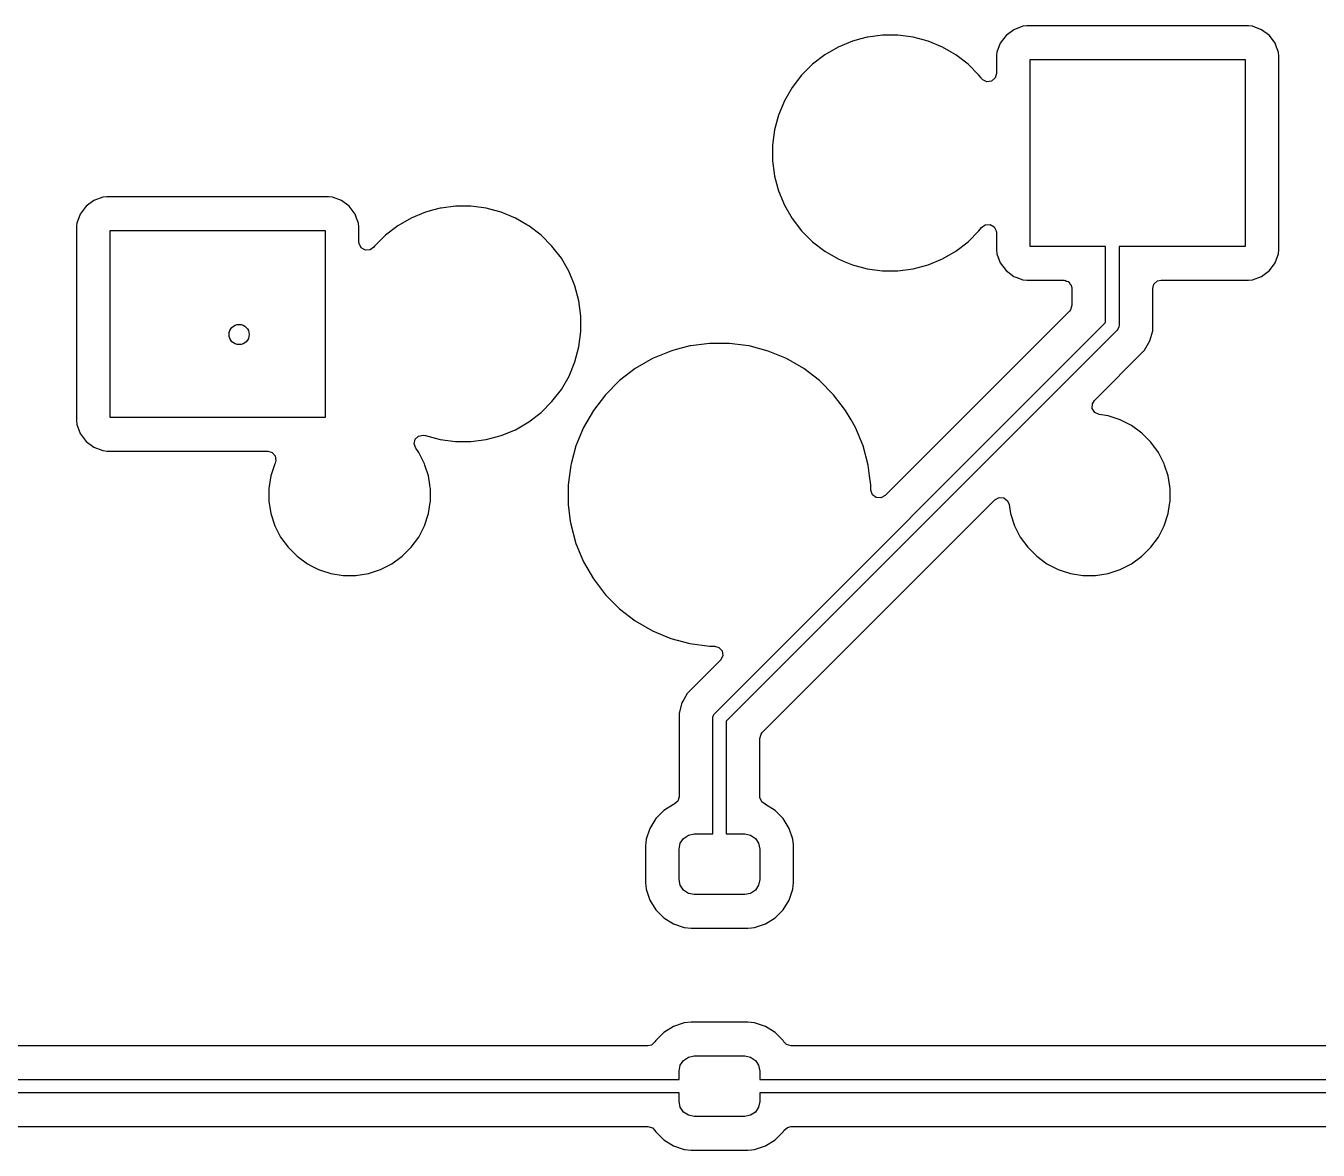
# Model space of a CAD drawing. Extents: x 101 to 185, y -154 to -35.
# Drawn here: x 123.03 to 142.25, y -133.57 to -116.85 of the extents above; entities that cross this region are included whole.
import ezdxf

# ---------------------------------------------------------------- set-up
doc = ezdxf.new("R2010")
doc.units = 0
doc.layers.add('BLACK', color=7, linetype='CONTINUOUS')

msp = doc.modelspace()

# ---------------------------------------------------------------- linework, layer by layer
at = {"layer": 'BLACK', "linetype": 'CONTINUOUS'}
for p, q in [((135.547762, -117.024452), (135.454076, -117.049554)), ((135.558715, -117.023009), (135.547762, -117.024452)), ((135.775258, -116.9945), (135.558715, -117.023009)), ((135.775266, -116.9945), (135.775258, -116.9945)), ((136.004734, -116.9945), (135.775266, -116.9945)), ((136.004741, -116.9945), (136.004734, -116.9945)), ((136.194215, -117.019446), (136.004741, -116.9945)), ((136.232238, -117.024452), (136.194215, -117.019446)), ((136.453887, -117.083842), (136.232238, -117.024452)), ((137.612452, -116.997455), (137.526206, -117.112664)), ((137.612455, -116.997452), (137.612452, -116.997455)), ((137.727664, -116.911206), (137.612455, -116.997452)), ((137.727671, -116.911202), (137.727664, -116.911206)), ((137.862516, -116.860908), (137.727671, -116.911202)), ((137.922123, -116.854501), (137.862516, -116.860908)), ((137.922129, -116.8545), (137.922123, -116.854501)), ((141.217864, -116.8545), (137.922129, -116.8545)), ((141.217873, -116.8545), (141.217864, -116.8545)), ((141.217881, -116.8545), (141.217873, -116.8545)), ((141.217883, -116.854501), (141.217881, -116.8545)), ((141.277483, -116.860908), (141.217883, -116.854501)), ((141.412328, -116.911202), (141.277482, -116.860908)), ((141.277482, -116.860908), (141.277483, -116.860908)), ((141.412335, -116.911206), (141.412328, -116.911202)), ((141.527544, -116.997452), (141.412335, -116.911206)), ((141.527547, -116.997455), (141.527544, -116.997452)), ((141.613793, -117.112664), (141.527547, -116.997455)), ((135.114109, -117.171657), (134.915382, -117.286392)), ((135.114123, -117.17165), (135.114109, -117.171657)), ((135.326112, -117.083842), (135.114123, -117.17165)), ((135.454076, -117.049554), (135.326112, -117.083842)), ((136.665876, -117.17165), (136.453887, -117.083842)), ((136.665888, -117.171656), (136.665876, -117.17165)), ((136.797283, -117.247517), (136.665888, -117.171656)), ((137.526202, -117.112671), (137.475908, -117.247517)), ((137.526206, -117.112664), (137.526202, -117.112671)), ((141.613797, -117.112671), (141.613793, -117.112664)), ((141.635794, -117.17165), (141.613797, -117.112671)), ((141.664091, -117.247517), (141.635794, -117.17165)), ((134.733338, -117.426081), (134.571081, -117.588338)), ((134.915382, -117.286392), (134.733338, -117.426081)), ((136.864617, -117.286392), (136.797283, -117.247517)), ((137.046661, -117.426081), (136.864617, -117.286392)), ((137.04667, -117.426089), (137.046661, -117.426081)), ((137.208912, -117.588331), (137.04667, -117.426089)), ((137.469501, -117.307123), (137.4695, -117.307135)), ((137.4695, -117.307135), (137.4695, -117.562642)), ((137.471729, -117.286392), (137.469501, -117.307123)), ((137.475908, -117.247517), (137.471729, -117.286392)), ((137.97, -120.135), (137.97, -117.355)), ((137.97, -117.355), (141.17, -117.355)), ((141.17, -117.355), (141.17, -120.135)), ((141.670497, -117.307116), (141.664091, -117.247517)), ((141.670498, -117.307123), (141.670497, -117.307116)), ((141.670499, -117.307129), (141.670498, -117.307123)), ((141.670499, -118.630266), (141.670499, -117.307129)), ((134.571081, -117.588338), (134.431392, -117.770382)), ((137.208915, -117.588335), (137.208912, -117.588331)), ((137.208919, -117.588339), (137.208915, -117.588335)), ((137.240642, -117.629681), (137.208919, -117.588339)), ((137.4695, -117.562642), (137.449815, -117.629681)), ((134.431392, -117.770382), (134.316657, -117.969109)), ((137.247125, -117.63813), (137.240642, -117.629681)), ((137.264297, -117.656355), (137.247125, -117.63813)), ((137.327853, -117.68538), (137.264297, -117.656355)), ((137.397011, -117.675436), (137.327853, -117.68538)), ((137.449815, -117.629681), (137.397011, -117.675436)), ((134.31665, -117.969123), (134.228842, -118.181112)), ((134.316657, -117.969109), (134.31665, -117.969123)), ((134.228842, -118.181112), (134.169453, -118.402759)), ((134.169451, -118.40277), (134.1395, -118.630258)), ((134.169453, -118.402759), (134.169451, -118.40277)), ((134.1395, -118.630258), (134.1395, -118.859741)), ((141.6705, -119.847135), (141.670499, -118.630266)), ((134.1395, -118.859741), (134.164446, -119.049215)), ((134.164446, -119.049215), (134.169452, -119.087238)), ((134.169452, -119.087238), (134.169453, -119.08724)), ((134.169453, -119.08724), (134.228842, -119.308887)), ((134.228842, -119.308887), (134.31665, -119.520876)), ((123.929452, -119.537455), (123.843206, -119.652664)), ((123.929455, -119.537452), (123.929452, -119.537455)), ((124.044664, -119.451206), (123.929455, -119.537452)), ((124.044671, -119.451202), (124.044664, -119.451206)), ((124.179516, -119.400908), (124.044671, -119.451202)), ((124.239123, -119.394501), (124.179516, -119.400908)), ((124.239129, -119.3945), (124.239123, -119.394501)), ((127.534864, -119.3945), (124.239129, -119.3945)), ((127.534873, -119.3945), (127.534864, -119.3945)), ((127.534881, -119.3945), (127.534873, -119.3945)), ((127.534883, -119.394501), (127.534881, -119.3945)), ((127.594483, -119.400908), (127.534883, -119.394501)), ((127.729328, -119.451202), (127.594482, -119.400908)), ((127.594482, -119.400908), (127.594483, -119.400908)), ((127.729335, -119.451206), (127.729328, -119.451202)), ((127.844544, -119.537452), (127.729335, -119.451206)), ((127.844547, -119.537455), (127.844544, -119.537452)), ((127.930793, -119.652664), (127.844547, -119.537455)), ((129.425258, -119.5345), (129.208715, -119.563009)), ((129.425266, -119.5345), (129.425258, -119.5345)), ((129.654734, -119.5345), (129.425266, -119.5345)), ((129.654741, -119.5345), (129.654734, -119.5345)), ((129.844215, -119.559446), (129.654741, -119.5345)), ((134.31665, -119.520876), (134.316657, -119.52089)), ((134.316657, -119.52089), (134.431392, -119.719617)), ((123.843202, -119.652671), (123.792908, -119.787517)), ((123.843206, -119.652664), (123.843202, -119.652671)), ((127.930797, -119.652671), (127.930793, -119.652664)), ((127.952794, -119.71165), (127.930797, -119.652671)), ((127.981091, -119.787517), (127.952794, -119.71165)), ((128.764109, -119.711657), (128.565382, -119.826392)), ((128.764123, -119.71165), (128.764109, -119.711657)), ((128.976112, -119.623842), (128.764123, -119.71165)), ((129.104076, -119.589554), (128.976112, -119.623842)), ((129.197762, -119.564452), (129.104076, -119.589554)), ((129.208715, -119.563009), (129.197762, -119.564452)), ((129.882238, -119.564452), (129.844215, -119.559446)), ((130.083069, -119.618264), (129.882238, -119.564452)), ((130.103887, -119.623842), (130.083069, -119.618264)), ((130.315876, -119.71165), (130.103887, -119.623842)), ((130.315888, -119.711656), (130.315876, -119.71165)), ((130.48738, -119.810667), (130.315888, -119.711656)), ((134.431392, -119.719617), (134.571081, -119.901661)), ((123.786501, -119.847123), (123.7865, -119.847135)), ((123.7865, -119.847135), (123.7865, -122.72287)), ((123.788729, -119.826392), (123.786501, -119.847123)), ((123.792908, -119.787517), (123.788729, -119.826392)), ((124.287, -122.675), (124.287, -119.895)), ((124.287, -119.895), (127.487, -119.895)), ((127.487, -119.895), (127.487, -122.675)), ((127.987497, -119.847116), (127.981091, -119.787517)), ((127.987498, -119.847123), (127.987497, -119.847116)), ((127.987499, -119.847129), (127.987498, -119.847123)), ((127.987499, -120.067457), (127.987499, -119.847129)), ((128.565382, -119.826392), (128.383338, -119.966081)), ((130.514617, -119.826392), (130.48738, -119.810667)), ((130.696661, -119.966081), (130.514617, -119.826392)), ((134.571081, -119.901661), (134.571089, -119.90167)), ((134.571089, -119.90167), (134.73333, -120.063911)), ((137.04667, -120.063911), (137.208911, -119.90167)), ((137.208911, -119.90167), (137.208913, -119.901667)), ((137.208913, -119.901667), (137.208919, -119.901661)), ((137.208919, -119.901661), (137.247126, -119.851867)), ((137.247126, -119.851867), (137.303551, -119.810667)), ((137.303551, -119.810667), (137.373297, -119.806512)), ((137.373297, -119.806512), (137.434218, -119.840724)), ((137.434218, -119.840724), (137.466971, -119.902441)), ((137.466971, -119.902441), (137.4695, -119.927356)), ((141.6705, -120.182873), (141.6705, -119.847135)), ((127.990027, -120.09237), (127.987499, -120.067457)), ((128.022779, -120.154087), (127.990027, -120.09237)), ((128.383338, -119.966081), (128.221089, -120.12833)), ((130.69667, -119.966089), (130.696661, -119.966081)), ((130.858911, -120.12833), (130.69667, -119.966089)), ((134.73333, -120.063911), (134.733338, -120.063918)), ((134.733338, -120.063918), (134.915382, -120.203607)), ((136.864612, -120.203611), (137.046661, -120.063919)), ((137.046661, -120.063919), (137.046665, -120.063914)), ((137.046665, -120.063914), (137.04667, -120.063911)), ((137.4695, -119.927356), (137.4695, -120.182869)), ((128.083699, -120.188301), (128.022779, -120.154087)), ((128.153445, -120.184147), (128.083699, -120.188301)), ((128.209872, -120.142946), (128.153445, -120.184147)), ((128.221081, -120.128339), (128.209872, -120.142946)), ((128.221082, -120.128338), (128.221081, -120.128339)), ((128.221087, -120.128331), (128.221082, -120.128338)), ((128.221089, -120.12833), (128.221087, -120.128331)), ((130.858918, -120.128338), (130.858911, -120.12833)), ((130.858919, -120.128339), (130.858918, -120.128338)), ((130.878676, -120.154087), (130.858919, -120.128339)), ((130.998607, -120.310382), (130.878676, -120.154087)), ((130.998608, -120.310385), (130.998607, -120.310382)), ((130.998611, -120.310388), (130.998608, -120.310385)), ((131.113344, -120.509112), (130.998611, -120.310388)), ((134.915382, -120.203607), (134.915385, -120.203608)), ((134.915385, -120.203608), (134.915388, -120.203611)), ((134.915388, -120.203611), (135.114112, -120.318344)), ((136.665888, -120.318344), (136.864612, -120.203611)), ((137.4695, -120.182869), (137.469501, -120.182876)), ((137.469501, -120.182876), (137.475908, -120.242483)), ((137.475908, -120.242483), (137.526202, -120.377328)), ((139.092, -120.135), (137.97, -120.135)), ((139.092, -121.266394), (139.092, -120.135)), ((141.17, -120.135), (139.292, -120.135)), ((139.292, -120.135), (139.292, -121.307816)), ((141.613796, -120.377331), (141.664091, -120.242483)), ((141.664091, -120.242483), (141.6705, -120.182873)), ((135.114112, -120.318344), (135.114117, -120.318346)), ((135.114117, -120.318346), (135.114123, -120.318349)), ((135.114123, -120.318349), (135.20548, -120.35619)), ((135.20548, -120.35619), (135.326113, -120.406158)), ((135.326113, -120.406158), (135.547762, -120.465548)), ((135.547762, -120.465548), (135.775266, -120.4955)), ((135.775266, -120.4955), (135.775273, -120.4955)), ((135.775273, -120.4955), (136.004727, -120.4955)), ((136.004727, -120.4955), (136.004734, -120.4955)), ((136.004734, -120.4955), (136.232238, -120.465548)), ((136.232238, -120.465548), (136.453887, -120.406158)), ((136.453887, -120.406158), (136.665888, -120.318344)), ((137.526202, -120.377328), (137.526206, -120.377335)), ((137.526206, -120.377335), (137.612452, -120.492544)), ((137.612452, -120.492544), (137.612455, -120.492547)), ((137.612455, -120.492547), (137.727664, -120.578793)), ((141.412331, -120.578796), (141.527546, -120.492546)), ((141.527546, -120.492546), (141.613796, -120.377331)), ((131.201158, -120.721113), (131.113344, -120.509112)), ((137.727664, -120.578793), (137.727671, -120.578797)), ((137.727671, -120.578797), (137.772618, -120.595561)), ((137.772618, -120.595561), (137.862517, -120.629091)), ((137.862517, -120.629091), (137.922127, -120.6355)), ((137.922127, -120.6355), (138.4675, -120.635499)), ((138.4675, -120.635499), (138.476186, -120.638049)), ((138.476186, -120.638049), (138.485147, -120.636761)), ((138.485147, -120.636761), (138.509183, -120.647738)), ((138.509183, -120.647738), (138.534539, -120.655183)), ((138.534539, -120.655183), (138.540467, -120.662025)), ((138.540467, -120.662025), (138.548703, -120.665786)), ((138.548703, -120.665786), (138.562989, -120.688017)), ((138.562989, -120.688017), (138.580294, -120.707987)), ((139.7925, -120.759499), (139.812185, -120.69246)), ((139.812185, -120.69246), (139.864989, -120.646705)), ((139.864989, -120.646705), (139.9165, -120.635499)), ((139.9165, -120.635499), (141.217871, -120.635499)), ((141.217871, -120.635499), (141.217872, -120.635499)), ((141.217872, -120.635499), (141.277483, -120.629091)), ((141.277483, -120.629091), (141.412331, -120.578796)), ((131.260548, -120.942762), (131.201158, -120.721113)), ((138.580294, -120.707987), (138.582581, -120.718502)), ((138.582581, -120.718502), (138.586477, -120.724564)), ((138.586477, -120.724564), (138.5915, -120.759499)), ((138.5915, -120.759499), (138.5915, -121.007717)), ((139.7925, -121.221145), (139.7925, -120.759499)), ((131.2905, -121.170266), (131.260548, -120.942762)), ((138.571815, -121.074756), (138.555181, -121.095398)), ((138.5915, -121.007717), (138.571815, -121.074756)), ((131.2905, -121.399734), (131.2905, -121.170266)), ((133.279289, -127.079105), (139.092, -121.266394)), ((138.555181, -121.095398), (135.812181, -123.838398)), ((139.792501, -121.221163), (139.7925, -121.221145)), ((139.792501, -121.228758), (139.792501, -121.221163)), ((139.792501, -121.386873), (139.792501, -121.228758)), ((131.260548, -121.627238), (131.2905, -121.399734)), ((139.262711, -121.378526), (133.45, -127.191237)), ((139.275148, -121.363373), (139.262711, -121.378526)), ((139.290079, -121.327325), (139.275148, -121.363373)), ((139.292, -121.307816), (139.290079, -121.327325)), ((139.751577, -121.5396), (139.792501, -121.386873)), ((131.201158, -121.848887), (131.260548, -121.627238)), ((132.910007, -121.613007), (132.672953, -121.676525)), ((132.924085, -121.611153), (132.910007, -121.613007)), ((133.202486, -121.5745), (132.924085, -121.611153)), ((133.202494, -121.5745), (133.202486, -121.5745)), ((133.497506, -121.5745), (133.202494, -121.5745)), ((133.497513, -121.5745), (133.497506, -121.5745)), ((133.741113, -121.606571), (133.497513, -121.5745)), ((133.789993, -121.613007), (133.741113, -121.606571)), ((134.074952, -121.689361), (133.789993, -121.613007)), ((139.67252, -121.676532), (139.751577, -121.5396)), ((132.352489, -121.802258), (132.097006, -121.949761)), ((132.352499, -121.802254), (132.352489, -121.802258)), ((132.625038, -121.689364), (132.352499, -121.802254)), ((132.625048, -121.689361), (132.625038, -121.689364)), ((132.672953, -121.676525), (132.625048, -121.689361)), ((134.074954, -121.689362), (134.074952, -121.689361)), ((134.074961, -121.689364), (134.074954, -121.689362)), ((134.3475, -121.802254), (134.074961, -121.689364)), ((134.34751, -121.802258), (134.3475, -121.802254)), ((134.602993, -121.949761), (134.34751, -121.802258)), ((138.926704, -122.422347), (139.67252, -121.676532)), ((131.113344, -122.060888), (131.201158, -121.848887)), ((132.097006, -121.949761), (131.862959, -122.129352)), ((134.83704, -122.129352), (134.602993, -121.949761)), ((130.998611, -122.259612), (131.113344, -122.060888)), ((131.862952, -122.129358), (131.654358, -122.337952)), ((131.862959, -122.129352), (131.862952, -122.129358)), ((134.837047, -122.129358), (134.83704, -122.129352)), ((135.045641, -122.337952), (134.837047, -122.129358)), ((130.858919, -122.441661), (130.998611, -122.259612)), ((131.654352, -122.337959), (131.474761, -122.572006)), ((131.654358, -122.337952), (131.654352, -122.337959)), ((135.045647, -122.337959), (135.045641, -122.337952)), ((135.225238, -122.572006), (135.045647, -122.337959)), ((138.895921, -122.473394), (138.926704, -122.422347)), ((130.514612, -122.743611), (130.696661, -122.603919)), ((130.696661, -122.603919), (130.696665, -122.603914)), ((130.696665, -122.603914), (130.69667, -122.603911)), ((130.69667, -122.603911), (130.858911, -122.44167)), ((130.858911, -122.44167), (130.858914, -122.441665)), ((130.858914, -122.441665), (130.858919, -122.441661)), ((131.474761, -122.572006), (131.327258, -122.827489)), ((135.306325, -122.712454), (135.225238, -122.572006)), ((138.894923, -122.543256), (138.895921, -122.473394)), ((138.931854, -122.602568), (138.894923, -122.543256)), ((138.994988, -122.632498), (138.931854, -122.602568)), ((123.7865, -122.72287), (123.786501, -122.722876)), ((123.786501, -122.722876), (123.792908, -122.782483)), ((123.792908, -122.782483), (123.843202, -122.917328)), ((127.487, -122.675), (124.287, -122.675)), ((130.315888, -122.858344), (130.514612, -122.743611)), ((135.372743, -122.827493), (135.306325, -122.712454)), ((139.131119, -122.65406), (138.994988, -122.632498)), ((139.310836, -122.712454), (139.131119, -122.65406)), ((139.448274, -122.782483), (139.310836, -122.712454)), ((139.479199, -122.79824), (139.448274, -122.782483)), ((139.632073, -122.90931), (139.479199, -122.79824)), ((123.843202, -122.917328), (123.843206, -122.917335)), ((123.843206, -122.917335), (123.929452, -123.032544)), ((128.825243, -123.001571), (128.875349, -122.952876)), ((128.875349, -122.952876), (128.943827, -122.939)), ((128.943827, -122.939), (128.973083, -122.945128)), ((128.973083, -122.945128), (128.976089, -122.946148)), ((128.976089, -122.946148), (128.976113, -122.946158)), ((128.976113, -122.946158), (129.197762, -123.005548)), ((129.882238, -123.005548), (130.103887, -122.946158)), ((130.103887, -122.946158), (130.315888, -122.858344)), ((131.327254, -122.827499), (131.214364, -123.100038)), ((131.327258, -122.827489), (131.327254, -122.827499)), ((135.485639, -123.100048), (135.372743, -122.827493)), ((139.76569, -123.042927), (139.632073, -122.90931)), ((123.929452, -123.032544), (123.929455, -123.032547)), ((123.929455, -123.032547), (124.044664, -123.118793)), ((124.044664, -123.118793), (124.044671, -123.118797)), ((124.044671, -123.118797), (124.179517, -123.169091)), ((124.179517, -123.169091), (124.179516, -123.169091)), ((124.179516, -123.169091), (124.186444, -123.169835)), ((124.186444, -123.169835), (124.239127, -123.1755)), ((124.239127, -123.1755), (126.631234, -123.175499)), ((126.631234, -123.175499), (126.698273, -123.195184)), ((128.809418, -123.069625), (128.825243, -123.001571)), ((128.832897, -123.135429), (128.809418, -123.069625)), ((128.87676, -123.195801), (128.832897, -123.135429)), ((129.197762, -123.005548), (129.425266, -123.0355)), ((129.425266, -123.0355), (129.425273, -123.0355)), ((129.425273, -123.0355), (129.654727, -123.0355)), ((129.654727, -123.0355), (129.654734, -123.0355)), ((129.654734, -123.0355), (129.882238, -123.005548)), ((131.214361, -123.100048), (131.143593, -123.364162)), ((131.214364, -123.100038), (131.214361, -123.100048)), ((135.561993, -123.385007), (135.485639, -123.100048)), ((139.87676, -123.195801), (139.76569, -123.042927)), ((126.737455, -123.364162), (126.679059, -123.543881)), ((126.698273, -123.195184), (126.744028, -123.247987)), ((126.741721, -123.35579), (126.737455, -123.364162)), ((126.753972, -123.317146), (126.741721, -123.35579)), ((126.744028, -123.247987), (126.753972, -123.317146)), ((128.907517, -123.256165), (128.87676, -123.195801)), ((128.962545, -123.364163), (128.907517, -123.256165)), ((128.962545, -123.364165), (128.962545, -123.364163)), ((128.962547, -123.364168), (128.962545, -123.364165)), ((128.970024, -123.38718), (128.962547, -123.364168)), ((131.138006, -123.385015), (131.0995, -123.677486)), ((131.138008, -123.385004), (131.138006, -123.385015)), ((131.143593, -123.364162), (131.138008, -123.385004)), ((135.582909, -123.543881), (135.561993, -123.385007)), ((139.907517, -123.256165), (139.87676, -123.195801)), ((139.962545, -123.364163), (139.907517, -123.256165)), ((139.962545, -123.364165), (139.962545, -123.364163)), ((139.962547, -123.364168), (139.962545, -123.364165)), ((139.970024, -123.38718), (139.962547, -123.364168)), ((126.679059, -123.543881), (126.6495, -123.730513)), ((129.02094, -123.543881), (128.970024, -123.38718)), ((129.042101, -123.677486), (129.02094, -123.543881)), ((135.600499, -123.677486), (135.582909, -123.543881)), ((140.02094, -123.543881), (139.970024, -123.38718)), ((140.0505, -123.730513), (140.02094, -123.543881)), ((126.6495, -123.730513), (126.6495, -123.919486)), ((129.044532, -123.692833), (129.042101, -123.677486)), ((129.0505, -123.730513), (129.044532, -123.692833)), ((129.0505, -123.919486), (129.0505, -123.730513)), ((131.0995, -123.677486), (131.0995, -123.972513)), ((135.6005, -123.6775), (135.600499, -123.677486)), ((135.6005, -123.750717), (135.6005, -123.6775)), ((135.600816, -123.759563), (135.6005, -123.750717)), ((135.625233, -123.825027), (135.600816, -123.759563)), ((140.0505, -123.919486), (140.0505, -123.730513)), ((126.6495, -123.919486), (126.679059, -124.106118)), ((129.042501, -123.969987), (129.0505, -123.919486)), ((133.986814, -127.362236), (137.447346, -123.901703)), ((135.681166, -123.866899), (135.625233, -123.825027)), ((135.750858, -123.871883), (135.681166, -123.866899)), ((135.812181, -123.838398), (135.750858, -123.871883)), ((137.447346, -123.901703), (137.508667, -123.86822)), ((137.508667, -123.86822), (137.578359, -123.873204)), ((137.578359, -123.873204), (137.634292, -123.915076)), ((137.634292, -123.915076), (137.657498, -123.969987)), ((140.042501, -123.969987), (140.0505, -123.919486)), ((126.679059, -124.106118), (126.737454, -124.285836)), ((128.962547, -124.285832), (129.02094, -124.106118)), ((129.02094, -124.106118), (129.042501, -123.969987)), ((131.0995, -123.972513), (131.131571, -124.216113)), ((137.657498, -123.969987), (137.67906, -124.106119)), ((137.67906, -124.106119), (137.737454, -124.285836)), ((139.962547, -124.285832), (140.02094, -124.106118)), ((140.02094, -124.106118), (140.042501, -123.969987)), ((126.737454, -124.285836), (126.82324, -124.454199)), ((128.87676, -124.454199), (128.962547, -124.285832)), ((131.131571, -124.216113), (131.138007, -124.264993)), ((131.138007, -124.264993), (131.214361, -124.549951)), ((137.737454, -124.285836), (137.82324, -124.454199)), ((139.87676, -124.454199), (139.962547, -124.285832)), ((126.82324, -124.454199), (126.93431, -124.607073)), ((128.76569, -124.607073), (128.87676, -124.454199)), ((137.82324, -124.454199), (137.93431, -124.607073)), ((139.76569, -124.607073), (139.87676, -124.454199)), ((126.93431, -124.607073), (127.067927, -124.74069)), ((128.632073, -124.74069), (128.76569, -124.607073)), ((131.214361, -124.549951), (131.214364, -124.549961)), ((131.214364, -124.549961), (131.327254, -124.8225)), ((137.93431, -124.607073), (138.067927, -124.74069)), ((139.632073, -124.74069), (139.76569, -124.607073)), ((127.067927, -124.74069), (127.220801, -124.85176)), ((127.220801, -124.85176), (127.289357, -124.886691)), ((127.289357, -124.886691), (127.389163, -124.937545)), ((128.310832, -124.937547), (128.479199, -124.85176)), ((128.479199, -124.85176), (128.632073, -124.74069)), ((131.327254, -124.8225), (131.327258, -124.82251)), ((131.327258, -124.82251), (131.474761, -125.077993)), ((138.067927, -124.74069), (138.220801, -124.85176)), ((138.220801, -124.85176), (138.289357, -124.886691)), ((138.289357, -124.886691), (138.389163, -124.937545)), ((139.310832, -124.937547), (139.479199, -124.85176)), ((139.479199, -124.85176), (139.632073, -124.74069)), ((127.389163, -124.937545), (127.389165, -124.937545)), ((127.389165, -124.937545), (127.389168, -124.937547)), ((127.389168, -124.937547), (127.429775, -124.950741)), ((127.429775, -124.950741), (127.568881, -124.99594)), ((127.568881, -124.99594), (127.755514, -125.0255)), ((127.755514, -125.0255), (127.755519, -125.0255)), ((127.755519, -125.0255), (127.944486, -125.0255)), ((127.944486, -125.0255), (128.131118, -124.99594)), ((128.131118, -124.99594), (128.310832, -124.937547)), ((131.474761, -125.077993), (131.654352, -125.31204)), ((138.389163, -124.937545), (138.389165, -124.937545)), ((138.389165, -124.937545), (138.389168, -124.937547)), ((138.389168, -124.937547), (138.429775, -124.950741)), ((138.429775, -124.950741), (138.568881, -124.99594)), ((138.568881, -124.99594), (138.755514, -125.0255)), ((138.755514, -125.0255), (138.755519, -125.0255)), ((138.755519, -125.0255), (138.944486, -125.0255)), ((138.944486, -125.0255), (139.131118, -124.99594)), ((139.131118, -124.99594), (139.310832, -124.937547)), ((131.654352, -125.31204), (131.654358, -125.312047)), ((131.654358, -125.312047), (131.862952, -125.520641)), ((131.862952, -125.520641), (131.862959, -125.520647)), ((131.862959, -125.520647), (132.097006, -125.700238)), ((132.097006, -125.700238), (132.352489, -125.847741)), ((132.352489, -125.847741), (132.35249, -125.847741)), ((132.35249, -125.847741), (132.352493, -125.847743)), ((132.352493, -125.847743), (132.625048, -125.960639)), ((132.625048, -125.960639), (132.910007, -126.036993)), ((132.910007, -126.036993), (133.202494, -126.0755)), ((133.202494, -126.0755), (133.202501, -126.0755)), ((133.202501, -126.0755), (133.275718, -126.0755)), ((133.275718, -126.0755), (133.342757, -126.095185)), ((133.342757, -126.095185), (133.388512, -126.147989)), ((133.398456, -126.217147), (133.369431, -126.280703)), ((133.388512, -126.147989), (133.398456, -126.217147)), ((133.363399, -126.287181), (132.869481, -126.781098)), ((133.369431, -126.280703), (133.363399, -126.287181)), ((132.869479, -126.781101), (132.819361, -126.86791)), ((132.869481, -126.781098), (132.869479, -126.781101)), ((132.790423, -126.918031), (132.749499, -127.070759)), ((132.790424, -126.918026), (132.790423, -126.918031)), ((132.790425, -126.918025), (132.790424, -126.918026)), ((132.819359, -126.867912), (132.790425, -126.918025)), ((132.819361, -126.86791), (132.819359, -126.867912)), ((132.749499, -127.070759), (132.749499, -127.070761)), ((132.749499, -127.070761), (132.749499, -127.238862)), ((133.25, -127.149816), (133.251921, -127.130307)), ((133.25, -128.86875), (133.25, -127.149816)), ((133.251921, -127.130307), (133.266853, -127.094259)), ((133.266853, -127.094259), (133.279289, -127.079105)), ((133.45, -127.191237), (133.45, -128.86875)), ((132.749499, -127.238862), (132.7495, -127.238875)), ((132.7495, -127.238875), (132.7495, -128.314637)), ((133.9505, -127.449912), (133.970185, -127.382873)), ((133.970185, -127.382873), (133.986814, -127.362236)), ((133.9505, -128.314637), (133.9505, -127.449912)), ((132.729815, -128.381676), (132.677011, -128.427431)), ((132.7495, -128.314637), (132.729815, -128.381676)), ((133.951227, -128.328049), (133.9505, -128.314637)), ((133.978047, -128.392566), (133.951227, -128.328049)), ((132.521956, -128.520781), (132.402032, -128.640705)), ((132.666297, -128.431749), (132.521956, -128.520781)), ((132.667807, -128.431045), (132.666297, -128.431749)), ((132.677011, -128.427431), (132.667807, -128.431045)), ((134.027904, -128.427088), (133.978047, -128.392566)), ((134.027155, -128.428697), (134.027904, -128.427088)), ((134.033702, -128.431749), (134.027155, -128.428697)), ((134.178043, -128.520781), (134.033702, -128.431749)), ((134.297967, -128.640705), (134.178043, -128.520781)), ((132.402029, -128.640709), (132.313001, -128.785044)), ((132.402032, -128.640705), (132.402029, -128.640709)), ((134.29797, -128.640709), (134.297967, -128.640705)), ((134.386998, -128.785044), (134.29797, -128.640709)), ((132.259651, -128.94604), (132.2495, -129.045397)), ((132.312996, -128.785055), (132.259651, -128.94604)), ((132.313001, -128.785044), (132.312996, -128.785055)), ((132.767127, -129.007646), (132.815901, -128.934651)), ((132.815901, -128.934651), (132.888896, -128.885877)), ((132.888896, -128.885877), (132.975, -128.86875)), ((132.975, -128.86875), (133.25, -128.86875)), ((133.45, -128.86875), (133.725, -128.86875)), ((133.725, -128.86875), (133.811104, -128.885877)), ((133.811104, -128.885877), (133.884099, -128.934651)), ((133.884099, -128.934651), (133.932873, -129.007646)), ((134.386999, -128.785047), (134.386998, -128.785044)), ((134.387003, -128.785053), (134.386999, -128.785047)), ((134.440348, -128.946039), (134.387003, -128.785053)), ((134.440349, -128.946042), (134.440348, -128.946039)), ((134.449044, -129.031166), (134.440349, -128.946042)), ((132.2495, -129.045397), (132.2495, -129.592087)), ((132.75, -129.09375), (132.767127, -129.007646)), ((132.75, -129.54375), (132.75, -129.09375)), ((133.932873, -129.007646), (133.95, -129.09375)), ((133.95, -129.09375), (133.95, -129.54375)), ((134.450498, -129.045397), (134.449044, -129.031166)), ((134.450499, -129.045406), (134.450498, -129.045397)), ((134.4505, -129.592095), (134.450499, -129.045406)), ((132.2495, -129.592087), (132.249501, -129.592105)), ((132.249501, -129.592105), (132.25965, -129.691457)), ((132.25965, -129.691457), (132.259651, -129.69146)), ((132.259651, -129.69146), (132.312996, -129.852444)), ((132.767127, -129.629854), (132.75, -129.54375)), ((132.815901, -129.702849), (132.767127, -129.629854)), ((132.888896, -129.751623), (132.815901, -129.702849)), ((133.884099, -129.702849), (133.811104, -129.751623)), ((133.932873, -129.629854), (133.884099, -129.702849)), ((133.95, -129.54375), (133.932873, -129.629854)), ((134.387003, -129.852447), (134.440349, -129.691458)), ((134.440349, -129.691458), (134.4505, -129.592095)), ((132.312996, -129.852444), (132.313001, -129.852455)), ((132.313001, -129.852455), (132.402029, -129.99679)), ((132.975, -129.76875), (132.888896, -129.751623)), ((133.725, -129.76875), (132.975, -129.76875)), ((133.811104, -129.751623), (133.725, -129.76875)), ((134.297968, -129.996794), (134.387003, -129.852447)), ((132.402029, -129.99679), (132.402032, -129.996794)), ((132.402032, -129.996794), (132.521955, -130.116717)), ((134.178044, -130.116718), (134.297968, -129.996794)), ((132.521955, -130.116717), (132.521959, -130.11672)), ((132.521959, -130.11672), (132.666294, -130.205748)), ((132.666294, -130.205748), (132.666297, -130.205749)), ((132.666297, -130.205749), (132.666303, -130.205753)), ((132.666303, -130.205753), (132.827292, -130.259099)), ((132.827292, -130.259099), (132.926655, -130.26925)), ((132.926655, -130.26925), (133.773344, -130.269249)), ((133.773344, -130.269249), (133.773352, -130.269248)), ((133.773352, -130.269248), (133.773355, -130.269248)), ((133.773355, -130.269248), (133.82776, -130.26369)), ((133.82776, -130.26369), (133.872708, -130.259099)), ((133.872708, -130.259099), (134.033697, -130.205753)), ((134.033697, -130.205753), (134.178044, -130.116718)), ((132.521955, -131.820782), (132.402031, -131.940706)), ((132.521959, -131.820779), (132.521955, -131.820782)), ((132.666294, -131.731751), (132.521959, -131.820779)), ((132.666305, -131.731746), (132.666294, -131.731751)), ((132.827289, -131.678401), (132.666305, -131.731746)), ((132.827292, -131.6784), (132.827289, -131.678401)), ((132.926644, -131.668251), (132.827292, -131.6784)), ((132.926662, -131.66825), (132.926644, -131.668251)), ((133.773346, -131.66825), (132.926662, -131.66825)), ((133.872709, -131.678401), (133.773346, -131.66825)), ((134.033694, -131.731746), (133.872709, -131.678401)), ((134.033697, -131.731747), (134.033694, -131.731746)), ((134.033699, -131.731748), (134.033697, -131.731747)), ((134.033705, -131.731751), (134.033699, -131.731748)), ((134.17804, -131.820779), (134.033705, -131.731751)), ((134.178044, -131.820782), (134.17804, -131.820779)), ((134.297968, -131.940706), (134.178044, -131.820782)), ((132.284996, -132.01825), (115.365004, -132.01825)), ((132.338588, -132.006071), (132.284996, -132.01825)), ((132.390535, -131.959346), (132.338588, -132.006071)), ((132.402031, -131.940706), (132.390535, -131.959346)), ((134.309465, -131.959346), (134.297968, -131.940706)), ((134.347965, -131.998565), (134.309465, -131.959346)), ((134.415004, -132.01825), (134.347965, -131.998565)), ((151.334996, -132.01825), (134.415004, -132.01825)), ((132.815901, -132.234651), (132.888896, -132.185877)), ((132.888896, -132.185877), (132.975, -132.16875)), ((132.975, -132.16875), (133.725, -132.16875)), ((133.725, -132.16875), (133.811104, -132.185877)), ((133.811104, -132.185877), (133.884099, -132.234651)), ((132.75, -132.39375), (132.767127, -132.307646)), ((132.75, -132.51875), (132.75, -132.39375)), ((132.767127, -132.307646), (132.815901, -132.234651)), ((133.884099, -132.234651), (133.932873, -132.307646)), ((133.932873, -132.307646), (133.95, -132.39375)), ((133.95, -132.39375), (133.95, -132.51875)), ((114.9, -132.51875), (132.75, -132.51875)), ((133.95, -132.51875), (151.8, -132.51875)), ((132.75, -132.71875), (114.9, -132.71875)), ((132.75, -132.84375), (132.75, -132.71875)), ((151.8, -132.71875), (133.95, -132.71875)), ((133.95, -132.71875), (133.95, -132.84375)), ((132.767127, -132.929854), (132.75, -132.84375)), ((132.815901, -133.002849), (132.767127, -132.929854)), ((133.932873, -132.929854), (133.884099, -133.002849)), ((133.95, -132.84375), (133.932873, -132.929854)), ((132.888896, -133.051623), (132.815901, -133.002849)), ((132.975, -133.06875), (132.888896, -133.051623)), ((133.725, -133.06875), (132.975, -133.06875)), ((133.811104, -133.051623), (133.725, -133.06875)), ((133.884099, -133.002849), (133.811104, -133.051623)), ((115.365004, -133.21925), (132.284996, -133.21925)), ((132.284996, -133.21925), (132.352035, -133.238935)), ((132.352035, -133.238935), (132.390535, -133.278154)), ((132.390535, -133.278154), (132.402031, -133.296793)), ((132.402031, -133.296793), (132.521955, -133.416717)), ((134.178044, -133.416718), (134.297968, -133.296794)), ((134.297968, -133.296794), (134.309465, -133.278153)), ((134.309465, -133.278153), (134.361412, -133.231429)), ((134.361412, -133.231429), (134.415004, -133.21925)), ((134.415004, -133.21925), (151.334996, -133.21925)), ((132.521955, -133.416717), (132.521959, -133.41672)), ((132.521959, -133.41672), (132.666294, -133.505748)), ((132.666294, -133.505748), (132.666297, -133.505749)), ((132.666297, -133.505749), (132.666303, -133.505753)), ((132.666303, -133.505753), (132.827292, -133.559099)), ((132.827292, -133.559099), (132.926655, -133.56925)), ((132.926655, -133.56925), (133.773344, -133.569249)), ((133.773344, -133.569249), (133.773352, -133.569248)), ((133.773352, -133.569248), (133.773355, -133.569248)), ((133.773355, -133.569248), (133.82776, -133.56369)), ((133.82776, -133.56369), (133.872708, -133.559099)), ((133.872708, -133.559099), (134.033697, -133.505753)), ((134.033697, -133.505753), (134.178044, -133.416718))]:
    msp.add_line(p, q, dxfattribs=at)
at = {"layer": 'BLACK'}
msp.add_circle((126.20625, -121.44375), 0.15, dxfattribs=at)

doc.saveas('drawing.dxf')
